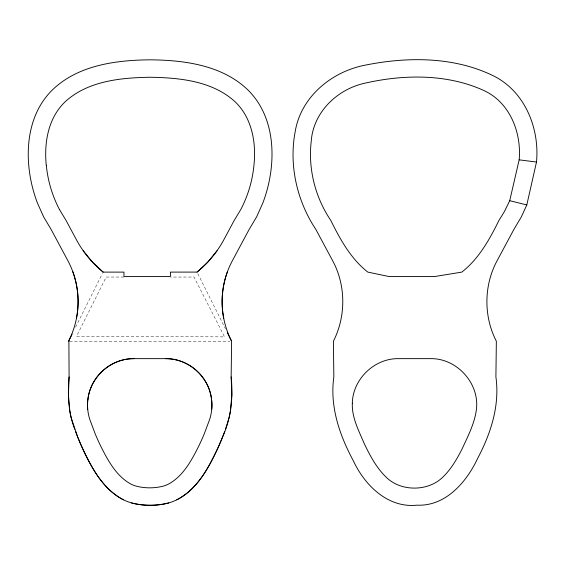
<?xml version="1.0" encoding="UTF-8"?>
<svg xmlns="http://www.w3.org/2000/svg" width="565" height="565" viewBox="0 0 565 565"><rect width="100%" height="100%" fill="white"/><g stroke="black" fill="none" stroke-linecap="round" stroke-linejoin="round"><path stroke-width="0.42" stroke-dasharray="2.83 2.12" d="M75.576 327.184L102.329 273.679M123.947 277.048L106.163 277.048L76.543 336.288L224.559 336.874L194 277.048L170.411 277.048M69.53 341.225L229.849 341.225M197.835 273.679L225.414 328.83"/><path stroke-width="0.85" d="M225.492 429.315L229.023 417.888A86.904 86.904 0 0 0 230.478 410.875L231.82 395.09L231.156 376.919L231.608 341.225L227.292 332.587M519.164 159.853C521.629 132.535 509.849 102.35 483.746 90.457C447.042 73.768 404.18 74.34 365.463 83.055C337.446 88.945 313.222 112.04 311.209 141.469C308.024 168.97 315.284 197.531 330.793 220.421C340.201 239.44 350.823 258.791 367.85 272.111L388.685 276.469L435.149 276.469L461.796 272.111C478.866 258.812 489.544 239.468 498.952 220.421L504.397 211.621L509.715 200.695L519.164 159.853L536.503 162.035C539.723 128.064 524.723 90.944 492.828 75.548C453.292 56.422 406.708 56.684 364.446 65.307C331.083 71.953 300.644 97.293 295.135 131.963C288.814 165.474 297.07 201.175 315.863 229.447L332.467 260.394C345.964 285.092 346.133 316.195 333.392 341.225L333.844 376.919C329.614 406.39 339.579 435.241 353.365 460.849C364.778 485.328 387.894 508.253 416.949 505.174C445.757 506.487 466.669 481.987 477.813 458.074C490.921 433.228 499.926 405.31 495.901 376.919L496.353 341.225C483.456 316.287 483.788 285.141 497.221 260.486L513.882 229.447L521.361 216.854L526.799 204.94L536.503 162.035M231.318 340.646A87.123 87.123 0 0 1 232.483 260.486L249.137 229.447L256.623 216.854L262.76 203.188A140.6 140.6 0 0 0 270.543 173.533C274.138 149.294 271.553 123.008 257.88 102.11A75.046 75.046 0 0 0 248.981 91.029C223.359 65.3 184.804 60.123 150.128 59.826C115.458 60.123 76.897 65.3 51.274 91.029A75.046 75.046 0 0 0 42.382 102.11C28.709 123.008 26.131 149.294 29.712 173.54A140.6 140.6 0 0 0 37.502 203.188L43.639 216.854L51.118 229.447L67.729 260.394A87.123 87.123 0 0 1 68.888 340.554L69.1 376.919C67.525 394.511 68.245 412.683 74.771 429.315M69.1 376.919L68.436 395.062L69.785 410.875A86.897 86.897 0 0 0 71.232 417.888L77.462 436.455A271.2 271.2 0 0 0 82.999 449.408C92.137 468.745 103.416 489.474 123.212 499.679A49.558 49.558 0 0 0 131.624 502.963C143.672 506.085 156.66 506.028 168.709 502.942M77.186 314.069C79.255 299.824 77.716 285.071 72.744 271.56M87.872 399.61C90.11 376.883 111.171 358.182 134.011 358.648L165.446 358.648C188.272 358.182 209.333 376.869 211.578 399.589A40.885 35.786 -84.6 0 1 211.72 409.519M77.073 314.797L76.445 318.413M227.462 271.652C221.974 286.547 220.682 302.939 223.761 318.512M224.623 431.695L222.73 436.611A271.73 271.73 0 0 1 218.323 447.056C209.001 467.283 197.616 488.986 177.05 499.679A49.579 49.579 0 0 1 168.638 502.963C156.583 506.085 143.602 506.028 131.553 502.942M72.087 334.155L68.648 341.225M217.017 250.754L207.623 262.273L197.079 272.09L170.411 272.111L170.411 276.469L123.947 276.469L123.947 272.111L103.113 272.111L92.554 262.238L83.175 250.698M197.051 272.111L197.079 272.09A107.251 107.251 0 0 0 223.917 239.595L234.207 220.421L240.796 209.502A120.564 120.564 0 0 0 253.946 165.263C255.705 148.779 253.932 131.433 246.206 116.574A59.699 59.699 0 0 0 242.223 110.069A57.39 57.39 0 0 0 235.513 102.159C212.85 80.972 179.727 77.73 150.128 77.25C120.529 77.73 87.406 80.972 64.749 102.159A57.39 57.39 0 0 0 58.033 110.069A59.699 59.699 0 0 0 54.049 116.574C46.288 131.44 44.635 148.772 46.252 165.263M176.767 499.82C196.726 489.664 208.075 468.851 217.257 449.408A271.193 271.193 0 0 0 222.794 436.455C231.226 417.825 233.204 397.082 231.156 376.919M509.715 200.695L526.799 204.94M123.495 499.82C102.752 489.177 91.304 467.382 81.939 447.056A271.73 271.73 0 0 1 77.525 436.611L75.632 431.695M103.084 272.09L103.113 272.111A107.251 107.251 0 0 1 76.416 239.73L66.049 220.421L59.459 209.502M87.681 409.519A40.885 35.793 84.6 0 1 87.801 399.596M134.011 358.655A46.464 46.464 0 0 0 89.8 419.414L95.125 433.673A244.913 244.913 0 0 0 100.838 446.385C108.042 460.637 116.256 476.013 130.762 483.993A30.637 30.637 0 0 0 135.642 485.985C144.767 488.457 154.683 488.457 163.808 485.985A30.637 30.637 0 0 0 168.688 483.993C183.201 476.013 191.408 460.637 198.619 446.385A244.913 244.913 0 0 0 204.325 433.673L209.657 419.414A46.464 46.464 0 0 0 165.446 358.648M59.445 209.509A120.564 120.564 0 0 1 46.316 165.263M352.32 403.233C351.734 417.45 358.669 430.424 364.037 443.151C369.835 455.319 376.283 467.573 386.036 477.079C399.865 490.907 424.682 491.642 439.888 479.734C449.669 471.648 456.174 460.447 461.909 449.316C467.898 436.293 474.84 423.136 476.507 408.707C479.261 382.689 456.343 357.92 430.184 358.648L398.749 358.648C374.602 358.09 352.737 379.087 352.32 403.233"/></g></svg>
